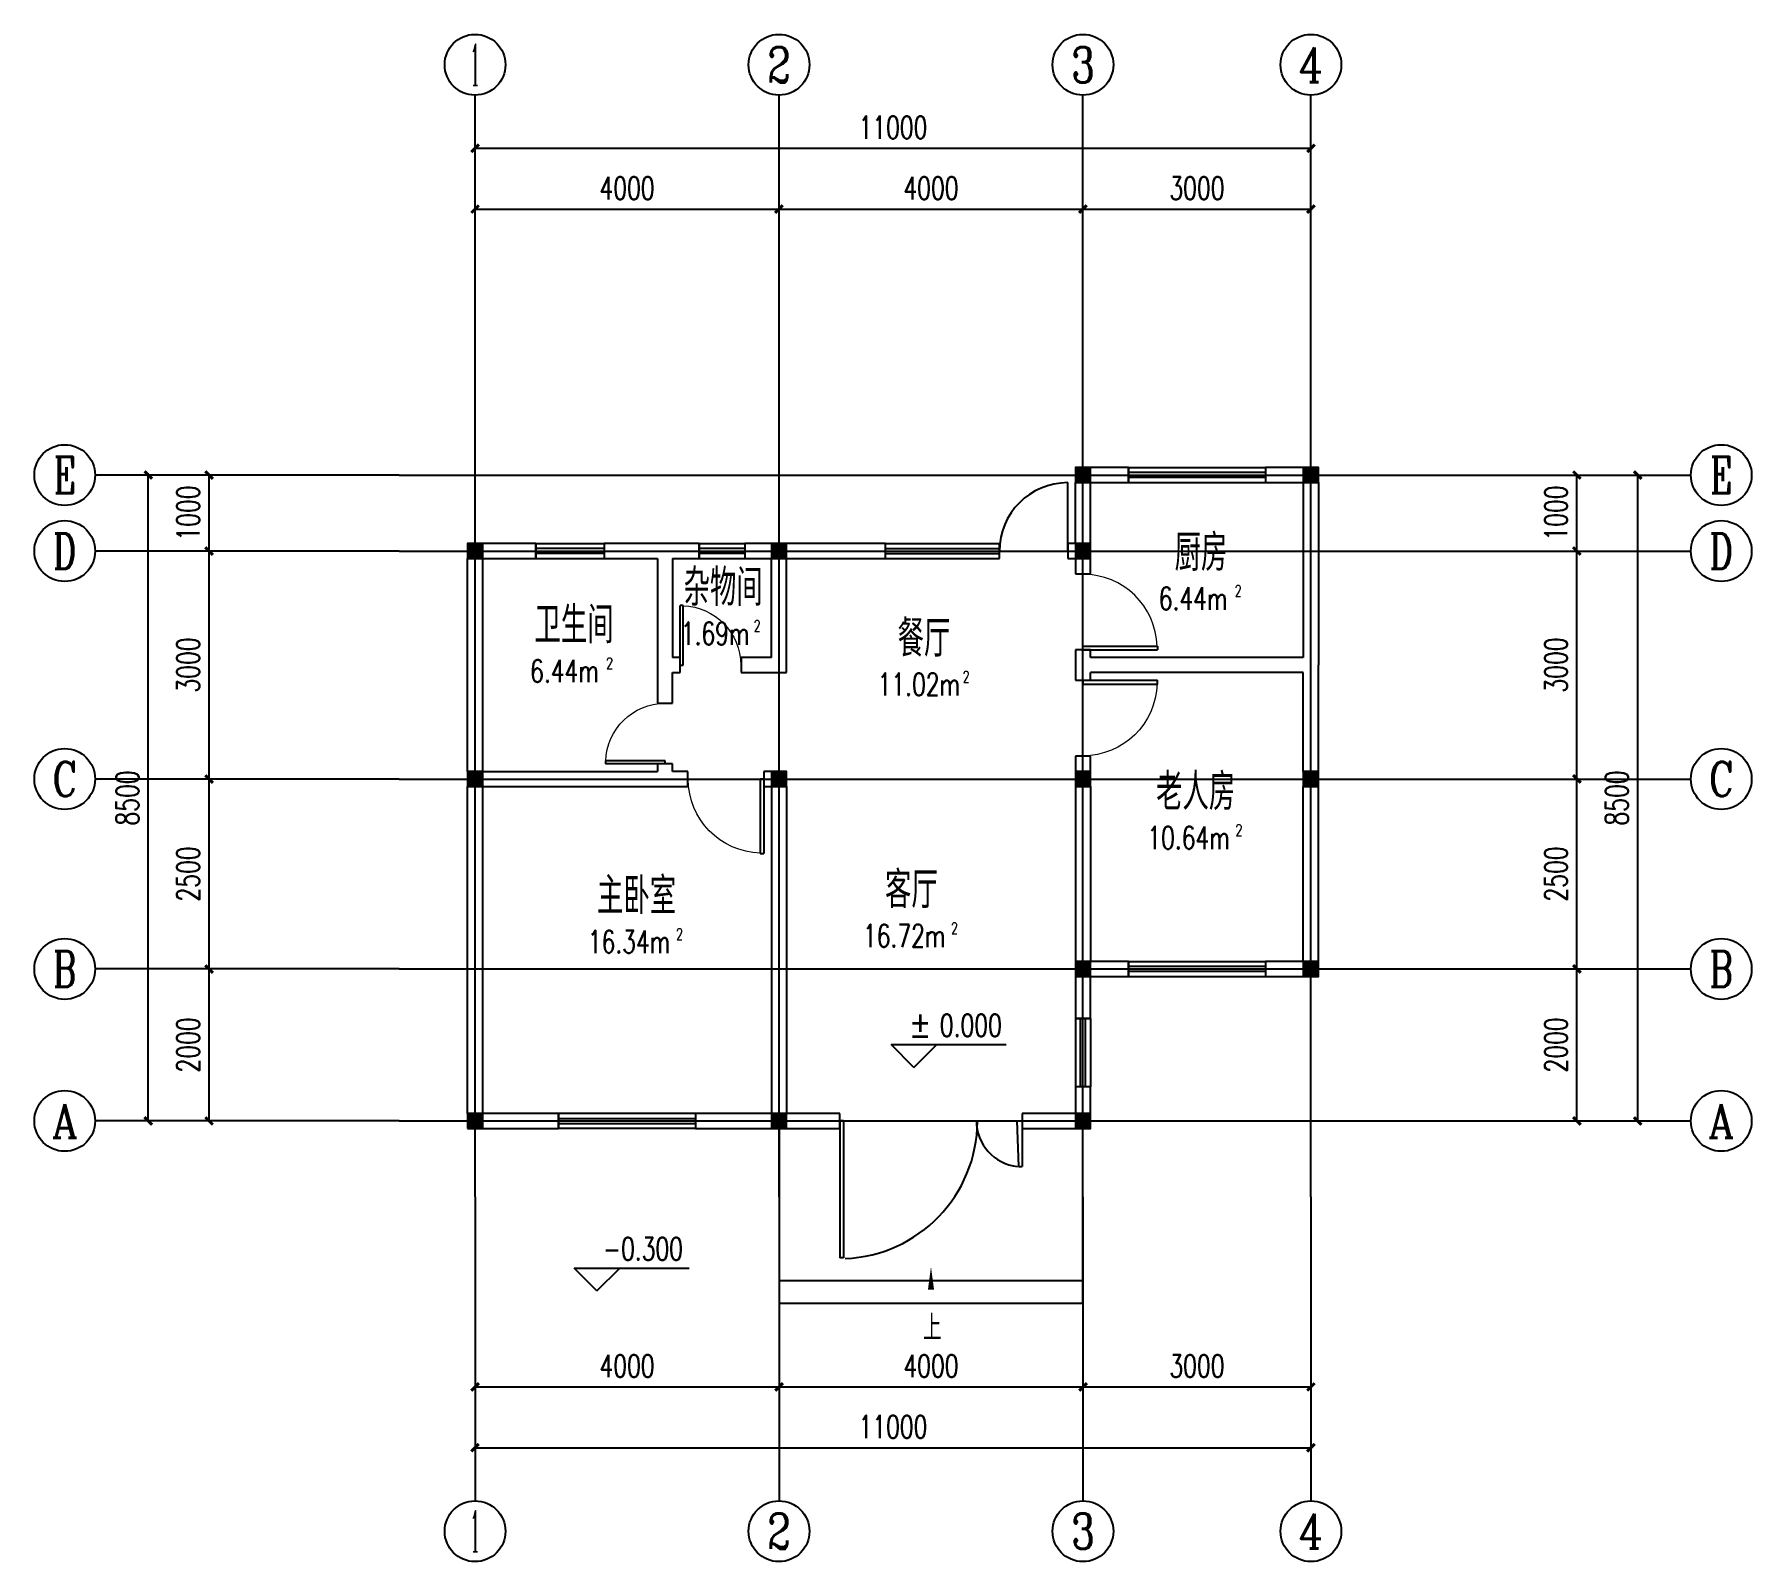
# Model space of a CAD drawing. Extents: x 63524 to 86124, y 16639 to 36739.
import ezdxf
from ezdxf.enums import TextEntityAlignment as Align

# ---------------------------------------------------------------- set-up
doc = ezdxf.new("R2010")
doc.units = 0
doc.header["$LTSCALE"] = 1000
doc.header["$MEASUREMENT"] = 0
for name, color, linetype in [('HT-A-AXIS-F01-NEW', 3, 'Continuous'), ('HT-A-AXIS-TEXT-F01-NEW', 7, 'Continuous'), ('HT-A-COLUMN-F01-NEW', 9, 'Continuous'), ('HT-A-DIMS-F01-NEW', 3, 'Continuous'), ('HT-A-DIMS-SYMB-F01-NEW', 3, 'Continuous'), ('HT-A-NOPLOT-F01-NEW', 1, 'Continuous'), ('HT-A-ROOM-F01-NEW', 7, 'Continuous'), ('HT-A-TEXT-F01-NEW', 7, 'Continuous'), ('HT-A-WALL-F01-NEW', 9, 'Continuous'), ('HT-A-WIND-F01-NEW', 4, 'Continuous'), ('PUB_HATCH', 8, 'Continuous')]:
    doc.layers.add(name, color=color, linetype=linetype)
doc.styles.add('_TCH_AXIS', font='COMPLEX', dxfattribs={"bigfont": 'GBCBIG'})
doc.styles.add('_TCH_DIM', font='SIMPLEX', dxfattribs={"bigfont": 'GBCBIG'})
doc.styles.add('_TCH_DIM_T3', font='SIMPLEX', dxfattribs={"width": 0.71, "bigfont": 'GBCBIG'})
doc.styles.add('_TCH_SPACE', font='SIMPLEX', dxfattribs={"bigfont": 'GBCBIG'})
doc.styles.add('COMPLEX', font='COMPLEX')
doc.dimstyles.new('_TCH_ARCH&&100', dxfattribs={"dimtxt": 297.5, "dimasz": 100, "dimexe": 250, "dimexo": 300, "dimgap": 126.25, "dimtad": 1, "dimdec": 0, "dimzin": 0, "dimdsep": 46, "dimtxsty": '_TCH_DIM_T3', "dimblk": 'ARCHTICK', "dimcen": 0.09, "dimclrt": 7, "dimazin": 2, "dimtfac": 1, "dimtdec": 0, "dimtix": 1, "dimtmove": 2, "dimatfit": 3, "dimfxl": 100, "dimtolj": 1, "dimtzin": 0, "dimarcsym": 0})

# ---------------------------------------------------------------- blocks, each defined once
blk = doc.blocks.new('_ArchTick')
at = {"color": 0, "linetype": 'ByBlock', "const_width": 0.4}
blk.add_lwpolyline([(-0.5, -0.5), (0.5, 0.5)], dxfattribs=at)
blk = doc.blocks.new('*D10')
at = {"layer": 'Defpoints', "color": 0, "transparency": 16777216}
for p in [(81324.38, 24439.01), (83824.38, 24439.01), (81324.38, 22439.01)]:
    blk.add_point(p, dxfattribs=at)
at = {"layer": 'HT-A-AXIS-F01-NEW', "color": 0, "lineweight": -2, "transparency": 16777216}
for p, q in [((81624.38, 24439.01), (84074.38, 24439.01)), ((83824.38, 22439.01), (83824.38, 24439.01)), ((81624.38, 22439.01), (84074.38, 22439.01))]:
    blk.add_line(p, q, dxfattribs=at)
at = {"layer": 'HT-A-AXIS-F01-NEW', "color": 0, "lineweight": -2, "transparency": 16777216, "xscale": 100, "yscale": 100, "zscale": 100}
for p, rotation in [((83824.38, 24439.01), 90), ((83824.38, 22439.01), 270)]:
    blk.add_blockref('_ArchTick', p, dxfattribs=dict(at, rotation=rotation))
at = {"layer": 'HT-A-AXIS-F01-NEW', "color": 7, "transparency": 16777216, "insert": (83549.38, 23439.01), "char_height": 297.5, "attachment_point": 5, "rotation": 90, "style": '_TCH_DIM_T3'}
blk.add_mtext('\\A1;2000', dxfattribs=at)
blk = doc.blocks.new('*D11')
at = {"layer": 'Defpoints', "color": 0, "transparency": 16777216}
for p in [(81324.38, 26939.01), (83824.38, 26939.01), (81324.38, 24439.01)]:
    blk.add_point(p, dxfattribs=at)
at = {"layer": 'HT-A-AXIS-F01-NEW', "color": 0, "lineweight": -2, "transparency": 16777216}
for p, q in [((81624.38, 26939.01), (84074.38, 26939.01)), ((83824.38, 24439.01), (83824.38, 26939.01)), ((81624.38, 24439.01), (84074.38, 24439.01))]:
    blk.add_line(p, q, dxfattribs=at)
at = {"layer": 'HT-A-AXIS-F01-NEW', "color": 0, "lineweight": -2, "transparency": 16777216, "xscale": 100, "yscale": 100, "zscale": 100}
for p, rotation in [((83824.38, 26939.01), 90), ((83824.38, 24439.01), 270)]:
    blk.add_blockref('_ArchTick', p, dxfattribs=dict(at, rotation=rotation))
at = {"layer": 'HT-A-AXIS-F01-NEW', "color": 7, "transparency": 16777216, "insert": (83549.38, 25689.01), "char_height": 297.5, "attachment_point": 5, "rotation": 90, "style": '_TCH_DIM_T3'}
blk.add_mtext('\\A1;2500', dxfattribs=at)
blk = doc.blocks.new('*D12')
at = {"layer": 'Defpoints', "color": 0, "transparency": 16777216}
for p in [(81324.38, 29939.01), (83824.38, 29939.01), (81324.38, 26939.01)]:
    blk.add_point(p, dxfattribs=at)
at = {"layer": 'HT-A-AXIS-F01-NEW', "color": 0, "lineweight": -2, "transparency": 16777216}
for p, q in [((81624.38, 29939.01), (84074.38, 29939.01)), ((83824.38, 26939.01), (83824.38, 29939.01)), ((81624.38, 26939.01), (84074.38, 26939.01))]:
    blk.add_line(p, q, dxfattribs=at)
at = {"layer": 'HT-A-AXIS-F01-NEW', "color": 0, "lineweight": -2, "transparency": 16777216, "xscale": 100, "yscale": 100, "zscale": 100}
for p, rotation in [((83824.38, 29939.01), 90), ((83824.38, 26939.01), 270)]:
    blk.add_blockref('_ArchTick', p, dxfattribs=dict(at, rotation=rotation))
at = {"layer": 'HT-A-AXIS-F01-NEW', "color": 7, "transparency": 16777216, "insert": (83549.38, 28439.01), "char_height": 297.5, "attachment_point": 5, "rotation": 90, "style": '_TCH_DIM_T3'}
blk.add_mtext('\\A1;3000', dxfattribs=at)
blk = doc.blocks.new('*D13')
at = {"layer": 'Defpoints', "color": 0, "transparency": 16777216}
for p in [(81324.38, 30939.01), (83824.38, 30939.01), (81324.38, 29939.01)]:
    blk.add_point(p, dxfattribs=at)
at = {"layer": 'HT-A-AXIS-F01-NEW', "color": 0, "lineweight": -2, "transparency": 16777216}
for p, q in [((81624.38, 30939.01), (84074.38, 30939.01)), ((83824.38, 29939.01), (83824.38, 30939.01)), ((81624.38, 29939.01), (84074.38, 29939.01))]:
    blk.add_line(p, q, dxfattribs=at)
at = {"layer": 'HT-A-AXIS-F01-NEW', "color": 0, "lineweight": -2, "transparency": 16777216, "xscale": 100, "yscale": 100, "zscale": 100}
for p, rotation in [((83824.38, 30939.01), 90), ((83824.38, 29939.01), 270)]:
    blk.add_blockref('_ArchTick', p, dxfattribs=dict(at, rotation=rotation))
at = {"layer": 'HT-A-AXIS-F01-NEW', "color": 7, "transparency": 16777216, "insert": (83549.38, 30439.01), "char_height": 297.5, "attachment_point": 5, "rotation": 90, "style": '_TCH_DIM_T3'}
blk.add_mtext('\\A1;1000', dxfattribs=at)
blk = doc.blocks.new('*D14')
at = {"layer": 'Defpoints', "color": 0, "transparency": 16777216}
for p in [(81324.38, 30939.01), (84624.38, 30939.01), (81324.38, 22439.01)]:
    blk.add_point(p, dxfattribs=at)
at = {"layer": 'HT-A-AXIS-F01-NEW', "color": 0, "lineweight": -2, "transparency": 16777216}
for p, q in [((81624.38, 30939.01), (84874.38, 30939.01)), ((84624.38, 22439.01), (84624.38, 30939.01)), ((81624.38, 22439.01), (84874.38, 22439.01))]:
    blk.add_line(p, q, dxfattribs=at)
at = {"layer": 'HT-A-AXIS-F01-NEW', "color": 0, "lineweight": -2, "transparency": 16777216, "xscale": 100, "yscale": 100, "zscale": 100}
for p, rotation in [((84624.38, 30939.01), 90), ((84624.38, 22439.01), 270)]:
    blk.add_blockref('_ArchTick', p, dxfattribs=dict(at, rotation=rotation))
at = {"layer": 'HT-A-AXIS-F01-NEW', "color": 7, "transparency": 16777216, "insert": (84349.38, 26689.01), "char_height": 297.5, "attachment_point": 5, "rotation": 90, "style": '_TCH_DIM_T3'}
blk.add_mtext('\\A1;8500', dxfattribs=at)
blk = doc.blocks.new('*D15')
at = {"layer": 'Defpoints', "color": 0, "transparency": 16777216}
for p in [(65824.38, 24439.01), (68324.38, 24439.01), (68324.38, 22439.01)]:
    blk.add_point(p, dxfattribs=at)
at = {"layer": 'HT-A-AXIS-F01-NEW', "color": 0, "lineweight": -2, "transparency": 16777216}
for p, q in [((68024.38, 24439.01), (65574.38, 24439.01)), ((65824.38, 22439.01), (65824.38, 24439.01)), ((68024.38, 22439.01), (65574.38, 22439.01))]:
    blk.add_line(p, q, dxfattribs=at)
at = {"layer": 'HT-A-AXIS-F01-NEW', "color": 0, "lineweight": -2, "transparency": 16777216, "xscale": 100, "yscale": 100, "zscale": 100}
for p, rotation in [((65824.38, 24439.01), 90), ((65824.38, 22439.01), 270)]:
    blk.add_blockref('_ArchTick', p, dxfattribs=dict(at, rotation=rotation))
at = {"layer": 'HT-A-AXIS-F01-NEW', "color": 7, "transparency": 16777216, "insert": (65549.38, 23439.01), "char_height": 297.5, "attachment_point": 5, "rotation": 90, "style": '_TCH_DIM_T3'}
blk.add_mtext('\\A1;2000', dxfattribs=at)
blk = doc.blocks.new('*D16')
at = {"layer": 'Defpoints', "color": 0, "transparency": 16777216}
for p in [(65824.38, 26939.01), (68324.38, 26939.01), (68324.38, 24439.01)]:
    blk.add_point(p, dxfattribs=at)
at = {"layer": 'HT-A-AXIS-F01-NEW', "color": 0, "lineweight": -2, "transparency": 16777216}
for p, q in [((68024.38, 26939.01), (65574.38, 26939.01)), ((65824.38, 24439.01), (65824.38, 26939.01)), ((68024.38, 24439.01), (65574.38, 24439.01))]:
    blk.add_line(p, q, dxfattribs=at)
at = {"layer": 'HT-A-AXIS-F01-NEW', "color": 0, "lineweight": -2, "transparency": 16777216, "xscale": 100, "yscale": 100, "zscale": 100}
for p, rotation in [((65824.38, 26939.01), 90), ((65824.38, 24439.01), 270)]:
    blk.add_blockref('_ArchTick', p, dxfattribs=dict(at, rotation=rotation))
at = {"layer": 'HT-A-AXIS-F01-NEW', "color": 7, "transparency": 16777216, "insert": (65549.38, 25689.01), "char_height": 297.5, "attachment_point": 5, "rotation": 90, "style": '_TCH_DIM_T3'}
blk.add_mtext('\\A1;2500', dxfattribs=at)
blk = doc.blocks.new('*D17')
at = {"layer": 'Defpoints', "color": 0, "transparency": 16777216}
for p in [(65824.38, 29939.01), (68324.38, 29939.01), (68324.38, 26939.01)]:
    blk.add_point(p, dxfattribs=at)
at = {"layer": 'HT-A-AXIS-F01-NEW', "color": 0, "lineweight": -2, "transparency": 16777216}
for p, q in [((68024.38, 29939.01), (65574.38, 29939.01)), ((65824.38, 26939.01), (65824.38, 29939.01)), ((68024.38, 26939.01), (65574.38, 26939.01))]:
    blk.add_line(p, q, dxfattribs=at)
at = {"layer": 'HT-A-AXIS-F01-NEW', "color": 0, "lineweight": -2, "transparency": 16777216, "xscale": 100, "yscale": 100, "zscale": 100}
for p, rotation in [((65824.38, 29939.01), 90), ((65824.38, 26939.01), 270)]:
    blk.add_blockref('_ArchTick', p, dxfattribs=dict(at, rotation=rotation))
at = {"layer": 'HT-A-AXIS-F01-NEW', "color": 7, "transparency": 16777216, "insert": (65549.38, 28439.01), "char_height": 297.5, "attachment_point": 5, "rotation": 90, "style": '_TCH_DIM_T3'}
blk.add_mtext('\\A1;3000', dxfattribs=at)
blk = doc.blocks.new('*D18')
at = {"layer": 'Defpoints', "color": 0, "transparency": 16777216}
for p in [(65824.38, 30939.01), (68324.38, 30939.01), (68324.38, 29939.01)]:
    blk.add_point(p, dxfattribs=at)
at = {"layer": 'HT-A-AXIS-F01-NEW', "color": 0, "lineweight": -2, "transparency": 16777216}
for p, q in [((68024.38, 30939.01), (65574.38, 30939.01)), ((65824.38, 29939.01), (65824.38, 30939.01)), ((68024.38, 29939.01), (65574.38, 29939.01))]:
    blk.add_line(p, q, dxfattribs=at)
at = {"layer": 'HT-A-AXIS-F01-NEW', "color": 0, "lineweight": -2, "transparency": 16777216, "xscale": 100, "yscale": 100, "zscale": 100}
for p, rotation in [((65824.38, 30939.01), 90), ((65824.38, 29939.01), 270)]:
    blk.add_blockref('_ArchTick', p, dxfattribs=dict(at, rotation=rotation))
at = {"layer": 'HT-A-AXIS-F01-NEW', "color": 7, "transparency": 16777216, "insert": (65549.38, 30439.01), "char_height": 297.5, "attachment_point": 5, "rotation": 90, "style": '_TCH_DIM_T3'}
blk.add_mtext('\\A1;1000', dxfattribs=at)
blk = doc.blocks.new('*D19')
at = {"layer": 'Defpoints', "color": 0, "transparency": 16777216}
for p in [(65024.38, 30939.01), (68324.38, 30939.01), (68324.38, 22439.01)]:
    blk.add_point(p, dxfattribs=at)
at = {"layer": 'HT-A-AXIS-F01-NEW', "color": 0, "lineweight": -2, "transparency": 16777216}
for p, q in [((68024.38, 30939.01), (64774.38, 30939.01)), ((65024.38, 22439.01), (65024.38, 30939.01)), ((68024.38, 22439.01), (64774.38, 22439.01))]:
    blk.add_line(p, q, dxfattribs=at)
at = {"layer": 'HT-A-AXIS-F01-NEW', "color": 0, "lineweight": -2, "transparency": 16777216, "xscale": 100, "yscale": 100, "zscale": 100}
for p, rotation in [((65024.38, 30939.01), 90), ((65024.38, 22439.01), 270)]:
    blk.add_blockref('_ArchTick', p, dxfattribs=dict(at, rotation=rotation))
at = {"layer": 'HT-A-AXIS-F01-NEW', "color": 7, "transparency": 16777216, "insert": (64749.38, 26689.01), "char_height": 297.5, "attachment_point": 5, "rotation": 90, "style": '_TCH_DIM_T3'}
blk.add_mtext('\\A1;8500', dxfattribs=at)
blk = doc.blocks.new('*D20')
at = {"layer": 'Defpoints', "color": 0, "transparency": 16777216}
for p in [(73324.38, 34439.01), (69324.38, 31939.01), (73324.38, 31939.01)]:
    blk.add_point(p, dxfattribs=at)
at = {"layer": 'HT-A-AXIS-F01-NEW', "color": 0, "lineweight": -2, "transparency": 16777216}
for p, q in [((69324.38, 32239.01), (69324.38, 34689.01)), ((73324.38, 32239.01), (73324.38, 34689.01)), ((69324.38, 34439.01), (73324.38, 34439.01))]:
    blk.add_line(p, q, dxfattribs=at)
at = {"layer": 'HT-A-AXIS-F01-NEW', "color": 0, "lineweight": -2, "transparency": 16777216, "xscale": 100, "yscale": 100, "zscale": 100, "rotation": 180}
blk.add_blockref('_ArchTick', (69324.38, 34439.01), dxfattribs=at)
at = {"layer": 'HT-A-AXIS-F01-NEW', "color": 0, "lineweight": -2, "transparency": 16777216, "xscale": 100, "yscale": 100, "zscale": 100}
blk.add_blockref('_ArchTick', (73324.38, 34439.01), dxfattribs=at)
at = {"layer": 'HT-A-AXIS-F01-NEW', "color": 7, "transparency": 16777216, "insert": (71324.38, 34714.01), "char_height": 297.5, "attachment_point": 5, "style": '_TCH_DIM_T3'}
blk.add_mtext('\\A1;4000', dxfattribs=at)
blk = doc.blocks.new('*D21')
at = {"layer": 'Defpoints', "color": 0, "transparency": 16777216}
for p in [(77324.38, 34439.01), (73324.38, 31939.01), (77324.38, 31939.01)]:
    blk.add_point(p, dxfattribs=at)
at = {"layer": 'HT-A-AXIS-F01-NEW', "color": 0, "lineweight": -2, "transparency": 16777216}
for p, q in [((73324.38, 32239.01), (73324.38, 34689.01)), ((77324.38, 32239.01), (77324.38, 34689.01)), ((73324.38, 34439.01), (77324.38, 34439.01))]:
    blk.add_line(p, q, dxfattribs=at)
at = {"layer": 'HT-A-AXIS-F01-NEW', "color": 0, "lineweight": -2, "transparency": 16777216, "xscale": 100, "yscale": 100, "zscale": 100, "rotation": 180}
blk.add_blockref('_ArchTick', (73324.38, 34439.01), dxfattribs=at)
at = {"layer": 'HT-A-AXIS-F01-NEW', "color": 0, "lineweight": -2, "transparency": 16777216, "xscale": 100, "yscale": 100, "zscale": 100}
blk.add_blockref('_ArchTick', (77324.38, 34439.01), dxfattribs=at)
at = {"layer": 'HT-A-AXIS-F01-NEW', "color": 7, "transparency": 16777216, "insert": (75324.38, 34714.01), "char_height": 297.5, "attachment_point": 5, "style": '_TCH_DIM_T3'}
blk.add_mtext('\\A1;4000', dxfattribs=at)
blk = doc.blocks.new('*D22')
at = {"layer": 'Defpoints', "color": 0, "transparency": 16777216}
for p in [(80324.38, 34439.01), (77324.38, 31939.01), (80324.38, 31939.01)]:
    blk.add_point(p, dxfattribs=at)
at = {"layer": 'HT-A-AXIS-F01-NEW', "color": 0, "lineweight": -2, "transparency": 16777216}
for p, q in [((77324.38, 32239.01), (77324.38, 34689.01)), ((80324.38, 32239.01), (80324.38, 34689.01)), ((77324.38, 34439.01), (80324.38, 34439.01))]:
    blk.add_line(p, q, dxfattribs=at)
at = {"layer": 'HT-A-AXIS-F01-NEW', "color": 0, "lineweight": -2, "transparency": 16777216, "xscale": 100, "yscale": 100, "zscale": 100, "rotation": 180}
blk.add_blockref('_ArchTick', (77324.38, 34439.01), dxfattribs=at)
at = {"layer": 'HT-A-AXIS-F01-NEW', "color": 0, "lineweight": -2, "transparency": 16777216, "xscale": 100, "yscale": 100, "zscale": 100}
blk.add_blockref('_ArchTick', (80324.38, 34439.01), dxfattribs=at)
at = {"layer": 'HT-A-AXIS-F01-NEW', "color": 7, "transparency": 16777216, "insert": (78824.38, 34714.01), "char_height": 297.5, "attachment_point": 5, "style": '_TCH_DIM_T3'}
blk.add_mtext('\\A1;3000', dxfattribs=at)
blk = doc.blocks.new('*D23')
at = {"layer": 'Defpoints', "color": 0, "transparency": 16777216}
for p in [(80324.38, 35239.01), (69324.38, 31939.01), (80324.38, 31939.01)]:
    blk.add_point(p, dxfattribs=at)
at = {"layer": 'HT-A-AXIS-F01-NEW', "color": 0, "lineweight": -2, "transparency": 16777216}
for p, q in [((69324.38, 32239.01), (69324.38, 35489.01)), ((80324.38, 32239.01), (80324.38, 35489.01)), ((69324.38, 35239.01), (80324.38, 35239.01))]:
    blk.add_line(p, q, dxfattribs=at)
at = {"layer": 'HT-A-AXIS-F01-NEW', "color": 0, "lineweight": -2, "transparency": 16777216, "xscale": 100, "yscale": 100, "zscale": 100, "rotation": 180}
blk.add_blockref('_ArchTick', (69324.38, 35239.01), dxfattribs=at)
at = {"layer": 'HT-A-AXIS-F01-NEW', "color": 0, "lineweight": -2, "transparency": 16777216, "xscale": 100, "yscale": 100, "zscale": 100}
blk.add_blockref('_ArchTick', (80324.38, 35239.01), dxfattribs=at)
at = {"layer": 'HT-A-AXIS-F01-NEW', "color": 7, "transparency": 16777216, "insert": (74824.38, 35514.01), "char_height": 297.5, "attachment_point": 5, "style": '_TCH_DIM_T3'}
blk.add_mtext('\\A1;11000', dxfattribs=at)
blk = doc.blocks.new('*D24')
at = {"layer": 'Defpoints', "color": 0, "transparency": 16777216}
for p in [(69324.38, 21439.01), (73324.38, 21439.01), (73324.38, 18939.01)]:
    blk.add_point(p, dxfattribs=at)
at = {"layer": 'HT-A-AXIS-F01-NEW', "color": 0, "lineweight": -2, "transparency": 16777216}
for p, q in [((69324.38, 21139.01), (69324.38, 18689.01)), ((73324.38, 21139.01), (73324.38, 18689.01)), ((69324.38, 18939.01), (73324.38, 18939.01))]:
    blk.add_line(p, q, dxfattribs=at)
at = {"layer": 'HT-A-AXIS-F01-NEW', "color": 0, "lineweight": -2, "transparency": 16777216, "xscale": 100, "yscale": 100, "zscale": 100, "rotation": 180}
blk.add_blockref('_ArchTick', (69324.38, 18939.01), dxfattribs=at)
at = {"layer": 'HT-A-AXIS-F01-NEW', "color": 0, "lineweight": -2, "transparency": 16777216, "xscale": 100, "yscale": 100, "zscale": 100}
blk.add_blockref('_ArchTick', (73324.38, 18939.01), dxfattribs=at)
at = {"layer": 'HT-A-AXIS-F01-NEW', "color": 7, "transparency": 16777216, "insert": (71324.38, 19214.01), "char_height": 297.5, "attachment_point": 5, "style": '_TCH_DIM_T3'}
blk.add_mtext('\\A1;4000', dxfattribs=at)
blk = doc.blocks.new('*D25')
at = {"layer": 'Defpoints', "color": 0, "transparency": 16777216}
for p in [(73324.38, 21439.01), (77324.38, 21439.01), (77324.38, 18939.01)]:
    blk.add_point(p, dxfattribs=at)
at = {"layer": 'HT-A-AXIS-F01-NEW', "color": 0, "lineweight": -2, "transparency": 16777216}
for p, q in [((73324.38, 21139.01), (73324.38, 18689.01)), ((77324.38, 21139.01), (77324.38, 18689.01)), ((73324.38, 18939.01), (77324.38, 18939.01))]:
    blk.add_line(p, q, dxfattribs=at)
at = {"layer": 'HT-A-AXIS-F01-NEW', "color": 0, "lineweight": -2, "transparency": 16777216, "xscale": 100, "yscale": 100, "zscale": 100, "rotation": 180}
blk.add_blockref('_ArchTick', (73324.38, 18939.01), dxfattribs=at)
at = {"layer": 'HT-A-AXIS-F01-NEW', "color": 0, "lineweight": -2, "transparency": 16777216, "xscale": 100, "yscale": 100, "zscale": 100}
blk.add_blockref('_ArchTick', (77324.38, 18939.01), dxfattribs=at)
at = {"layer": 'HT-A-AXIS-F01-NEW', "color": 7, "transparency": 16777216, "insert": (75324.38, 19214.01), "char_height": 297.5, "attachment_point": 5, "style": '_TCH_DIM_T3'}
blk.add_mtext('\\A1;4000', dxfattribs=at)
blk = doc.blocks.new('*D26')
at = {"layer": 'Defpoints', "color": 0, "transparency": 16777216}
for p in [(77324.38, 21439.01), (80324.38, 21439.01), (80324.38, 18939.01)]:
    blk.add_point(p, dxfattribs=at)
at = {"layer": 'HT-A-AXIS-F01-NEW', "color": 0, "lineweight": -2, "transparency": 16777216}
for p, q in [((77324.38, 21139.01), (77324.38, 18689.01)), ((80324.38, 21139.01), (80324.38, 18689.01)), ((77324.38, 18939.01), (80324.38, 18939.01))]:
    blk.add_line(p, q, dxfattribs=at)
at = {"layer": 'HT-A-AXIS-F01-NEW', "color": 0, "lineweight": -2, "transparency": 16777216, "xscale": 100, "yscale": 100, "zscale": 100, "rotation": 180}
blk.add_blockref('_ArchTick', (77324.38, 18939.01), dxfattribs=at)
at = {"layer": 'HT-A-AXIS-F01-NEW', "color": 0, "lineweight": -2, "transparency": 16777216, "xscale": 100, "yscale": 100, "zscale": 100}
blk.add_blockref('_ArchTick', (80324.38, 18939.01), dxfattribs=at)
at = {"layer": 'HT-A-AXIS-F01-NEW', "color": 7, "transparency": 16777216, "insert": (78824.38, 19214.01), "char_height": 297.5, "attachment_point": 5, "style": '_TCH_DIM_T3'}
blk.add_mtext('\\A1;3000', dxfattribs=at)
blk = doc.blocks.new('*D27')
at = {"layer": 'Defpoints', "color": 0, "transparency": 16777216}
for p in [(69324.38, 21439.01), (80324.38, 21439.01), (80324.38, 18139.01)]:
    blk.add_point(p, dxfattribs=at)
at = {"layer": 'HT-A-AXIS-F01-NEW', "color": 0, "lineweight": -2, "transparency": 16777216}
for p, q in [((69324.38, 21139.01), (69324.38, 17889.01)), ((80324.38, 21139.01), (80324.38, 17889.01)), ((69324.38, 18139.01), (80324.38, 18139.01))]:
    blk.add_line(p, q, dxfattribs=at)
at = {"layer": 'HT-A-AXIS-F01-NEW', "color": 0, "lineweight": -2, "transparency": 16777216, "xscale": 100, "yscale": 100, "zscale": 100, "rotation": 180}
blk.add_blockref('_ArchTick', (69324.38, 18139.01), dxfattribs=at)
at = {"layer": 'HT-A-AXIS-F01-NEW', "color": 0, "lineweight": -2, "transparency": 16777216, "xscale": 100, "yscale": 100, "zscale": 100}
blk.add_blockref('_ArchTick', (80324.38, 18139.01), dxfattribs=at)
at = {"layer": 'HT-A-AXIS-F01-NEW', "color": 7, "transparency": 16777216, "insert": (74824.38, 18414.01), "char_height": 297.5, "attachment_point": 5, "style": '_TCH_DIM_T3'}
blk.add_mtext('\\A1;11000', dxfattribs=at)
blk = doc.blocks.new('_FZH')
blk.add_lwpolyline([(-0.5, -0.5), (0.5, -0.5), (0.5, 0.5), (-0.5, 0.5)], close=True)
at = {"layer": 'PUB_HATCH'}
blk.add_solid([(-0.5, -0.5), (0.5, -0.5), (-0.5, 0.5), (0.5, 0.5)], dxfattribs=at)
blk = doc.blocks.new('$DorLib2D$00000225')
at = {"color": 0}
for p, q in [((0.48, 0), (0.48, 0.75)), ((0.48, 0.75), (0.5, 0.75)), ((0.5, 0), (0.5, 0.75)), ((-0.5, 0), (-0.5, 0.25)), ((-0.48, 0.25), (-0.5, 0.25)), ((-0.47, 0), (-0.48, 0.25)), ((-0.47, 0), (-0.5, 0)), ((0.48, 0), (0.5, 0))]:
    blk.add_line(p, q, dxfattribs=at)
for centre, radius, start, end in [((0.5, 0), 0.7546, 92.25, 179.72), ((-0.5, 0), 0.2508, 359.79, 84.1)]:
    blk.add_arc(centre, radius, start, end, dxfattribs=at)
blk = doc.blocks.new('$DorLib2D$00000001')
for p, q in [((0.45, 0.98), (0.5, 0.98)), ((0.45, 0), (0.45, 0.98)), ((0.5, 0), (0.5, 0.98)), ((0.5, 0), (0.45, 0))]:
    blk.add_line(p, q)
at = {"lineweight": 13}
blk.add_arc((0.48, 0), 0.975, 91.47, 180, dxfattribs=at)
blk = doc.blocks.new('$TCHSYS$WIN2D')
for p, q in [((-0.5, 0.5), (0.5, 0.5)), ((-0.5, 0.5), (-0.5, -0.5)), ((0.5, 0.5), (0.5, -0.5)), ((0.5, 0.17), (-0.5, 0.17)), ((0.5, -0.17), (-0.5, -0.17)), ((-0.5, -0.5), (0.5, -0.5))]:
    blk.add_line(p, q)
blk = doc.blocks.new('_AXISO')
blk.add_circle((0, 0), 0.5)
at = {"layer": 'HT-A-AXIS-TEXT-F01-NEW', "style": 'COMPLEX', "width": 1.04}
blk.add_attdef('A', text='', height=0.56, dxfattribs=at).set_placement((-0.25, -0.28), (0.25, -0.28), align=Align.FIT)

msp = doc.modelspace()

# ---------------------------------------------------------------- linework, layer by layer
for points in [[(73324.38, 22339.01), (73324.38, 20339.01), (77324.38, 20339.01), (77324.38, 22339.01)], [(73324.38, 22339.01), (73324.38, 20039.01), (77324.38, 20039.01), (77324.38, 22339.01)]]:
    msp.add_lwpolyline(points)
at = {"layer": 'HT-A-AXIS-F01-NEW'}
for p, q in [((69324.38, 31939.01), (69324.38, 35939.01)), ((73324.38, 31939.01), (73324.38, 35939.01)), ((77324.38, 31939.01), (77324.38, 35939.01)), ((80324.38, 31939.01), (80324.38, 35939.01)), ((68324.38, 30939.01), (64324.38, 30939.01)), ((81324.38, 30939.01), (85324.38, 30939.01)), ((68324.38, 29939.01), (64324.38, 29939.01)), ((81324.38, 29939.01), (85324.38, 29939.01)), ((68324.38, 26939.01), (64324.38, 26939.01)), ((81324.38, 26939.01), (85324.38, 26939.01)), ((68324.38, 24439.01), (64324.38, 24439.01)), ((81324.38, 24439.01), (85324.38, 24439.01)), ((68324.38, 22439.01), (64324.38, 22439.01)), ((81324.38, 22439.01), (85324.38, 22439.01)), ((69324.38, 21439.01), (69324.38, 17439.01)), ((73324.38, 21439.01), (73324.38, 17439.01)), ((77324.38, 21439.01), (77324.38, 17439.01)), ((80324.38, 21439.01), (80324.38, 17439.01))]:
    msp.add_line(p, q, dxfattribs=at)
at = {"layer": 'HT-A-DIMS-F01-NEW'}
for p, q in [((75099.69, 23143.78), (74799.69, 23443.78)), ((74799.69, 23443.78), (76311.69, 23443.78)), ((75099.69, 23143.78), (75399.69, 23443.78)), ((70928.35, 20201.76), (70628.35, 20501.76)), ((70628.35, 20501.76), (72140.35, 20501.76)), ((70928.35, 20201.76), (71228.35, 20501.76))]:
    msp.add_line(p, q, dxfattribs=at)
at = {"layer": 'HT-A-DIMS-SYMB-F01-NEW'}
msp.add_lwpolyline([(75324.38, 20005.94, 0, 0, 0), (75324.38, 20520.55, 0, 80, 0), (75324.38, 20220.55, 0, 0, 0)], format="xyseb", dxfattribs=at)
at = {"layer": 'HT-A-NOPLOT-F01-NEW'}
for p, q in [((69324.38, 21439.01), (69324.38, 31939.01)), ((73324.38, 21439.01), (73324.38, 31939.01)), ((77324.38, 21439.01), (77324.38, 31939.01)), ((80324.38, 21439.01), (80324.38, 31939.01)), ((68324.38, 30939.01), (81324.38, 30939.01)), ((68324.38, 29939.01), (81324.38, 29939.01)), ((68324.38, 26939.01), (81324.38, 26939.01)), ((68324.38, 24439.01), (81324.38, 24439.01)), ((68324.38, 22439.01), (81324.38, 22439.01))]:
    msp.add_line(p, q, dxfattribs=at)
at = {"layer": 'HT-A-WALL-F01-NEW'}
for p, q in [((77924.38, 31039.01), (77424.38, 31039.01)), ((77924.38, 30839.01), (77924.38, 31039.01)), ((80224.38, 31039.01), (79724.38, 31039.01)), ((79724.38, 31039.01), (79724.38, 30839.01)), ((77224.38, 30039.01), (77224.38, 30839.01)), ((77424.38, 30839.01), (77924.38, 30839.01)), ((77424.38, 30039.01), (77424.38, 30839.01)), ((79724.38, 30839.01), (80224.38, 30839.01)), ((80224.38, 30839.01), (80224.38, 28539.01)), ((80424.38, 30839.01), (80424.38, 28439.01)), ((69224.38, 27039.01), (69224.38, 29839.01)), ((70124.38, 30039.01), (69424.38, 30039.01)), ((69424.38, 27039.01), (69424.38, 29839.01)), ((69424.38, 29839.01), (70124.38, 29839.01)), ((70124.38, 29839.01), (70124.38, 30039.01)), ((71824.38, 30039.01), (71024.38, 30039.01)), ((71024.38, 30039.01), (71024.38, 29839.01)), ((71024.38, 29839.01), (71724.38, 29839.01)), ((71724.38, 29839.01), (71724.38, 28439.01)), ((72274.38, 30039.01), (71824.38, 30039.01)), ((71924.38, 29839.01), (71924.38, 28539.01)), ((71924.38, 29839.01), (72274.38, 29839.01)), ((72274.38, 29839.01), (72274.38, 30039.01)), ((73224.38, 30039.01), (72874.38, 30039.01)), ((72874.38, 30039.01), (72874.38, 29839.01)), ((72874.38, 29839.01), (73224.38, 29839.01)), ((73224.38, 28539.01), (73224.38, 29839.01)), ((74724.38, 30039.01), (73424.38, 30039.01)), ((73424.38, 29839.01), (74724.38, 29839.01)), ((73424.38, 28339.01), (73424.38, 29839.01)), ((74724.38, 29839.01), (74724.38, 30039.01)), ((77224.38, 30039.01), (77124.38, 30039.01)), ((77124.38, 30039.01), (77124.38, 29839.01)), ((77124.38, 29839.01), (77224.38, 29839.01)), ((77224.38, 29839.01), (77224.38, 29639.01)), ((77424.38, 29639.01), (77424.38, 29839.01)), ((77224.38, 29639.01), (77424.38, 29639.01)), ((72024.38, 28539.01), (71924.38, 28539.01)), ((72024.38, 28339.01), (72024.38, 28539.01)), ((73224.38, 28539.01), (72824.38, 28539.01)), ((72824.38, 28539.01), (72824.38, 28339.01)), ((77424.38, 28639.01), (77224.38, 28639.01)), ((77224.38, 28639.01), (77224.38, 28439.01)), ((77424.38, 28539.01), (77424.38, 28639.01)), ((80224.38, 28539.01), (77424.38, 28539.01)), ((71724.38, 28439.01), (71724.38, 27939.01)), ((71924.38, 27939.01), (71924.38, 28339.01)), ((71924.38, 28339.01), (72024.38, 28339.01)), ((72824.38, 28339.01), (73424.38, 28339.01)), ((77224.38, 28439.01), (77224.38, 28239.01)), ((80224.38, 28339.01), (77424.38, 28339.01)), ((77424.38, 28239.01), (77424.38, 28339.01)), ((80224.38, 27039.01), (80224.38, 28339.01)), ((80424.38, 27039.01), (80424.38, 28439.01)), ((77224.38, 28239.01), (77424.38, 28239.01)), ((71724.38, 27939.01), (71924.38, 27939.01)), ((71924.38, 27139.01), (71724.38, 27139.01)), ((71724.38, 27139.01), (71724.38, 27039.01)), ((71924.38, 27039.01), (71924.38, 27139.01)), ((77424.38, 27239.01), (77224.38, 27239.01)), ((77224.38, 27239.01), (77224.38, 27039.01)), ((77424.38, 27039.01), (77424.38, 27239.01)), ((69424.38, 27039.01), (71724.38, 27039.01)), ((72124.38, 27039.01), (71924.38, 27039.01)), ((72124.38, 26839.01), (72124.38, 27039.01)), ((73224.38, 27039.01), (73124.38, 27039.01)), ((73124.38, 27039.01), (73124.38, 26839.01)), ((69224.38, 22539.01), (69224.38, 26839.01)), ((69424.38, 22539.01), (69424.38, 26839.01)), ((69424.38, 26839.01), (71824.38, 26839.01)), ((71824.38, 26839.01), (72124.38, 26839.01)), ((73124.38, 26839.01), (73224.38, 26839.01)), ((73224.38, 26839.01), (73224.38, 22539.01)), ((73424.38, 26839.01), (73424.38, 22539.01)), ((77224.38, 26839.01), (77224.38, 24539.01)), ((77424.38, 26839.01), (77424.38, 24539.01)), ((80224.38, 24539.01), (80224.38, 26839.01)), ((80424.38, 24539.01), (80424.38, 26839.01)), ((77924.38, 24539.01), (77424.38, 24539.01)), ((77924.38, 24339.01), (77924.38, 24539.01)), ((80224.38, 24539.01), (79724.38, 24539.01)), ((79724.38, 24539.01), (79724.38, 24339.01)), ((77224.38, 24339.01), (77224.38, 23789.01)), ((77424.38, 24339.01), (77924.38, 24339.01)), ((77424.38, 23789.01), (77424.38, 24339.01)), ((79724.38, 24339.01), (80224.38, 24339.01)), ((77224.38, 23789.01), (77424.38, 23789.01)), ((77424.38, 22889.01), (77224.38, 22889.01)), ((77224.38, 22889.01), (77224.38, 22539.01)), ((77424.38, 22539.01), (77424.38, 22889.01)), ((70424.38, 22539.01), (69424.38, 22539.01)), ((70424.38, 22339.01), (70424.38, 22539.01)), ((73224.38, 22539.01), (72224.38, 22539.01)), ((72224.38, 22539.01), (72224.38, 22339.01)), ((74124.38, 22539.01), (73424.38, 22539.01)), ((74124.38, 22339.01), (74124.38, 22539.01)), ((77224.38, 22539.01), (76524.38, 22539.01)), ((76524.38, 22539.01), (76524.38, 22339.01)), ((69424.38, 22339.01), (70424.38, 22339.01)), ((72224.38, 22339.01), (73224.38, 22339.01)), ((73424.38, 22339.01), (74124.38, 22339.01)), ((76524.38, 22339.01), (77224.38, 22339.01))]:
    msp.add_line(p, q, dxfattribs=at)
at = {"layer": 'HT-A-WIND-F01-NEW'}
for p, q in [((77124.38, 29939.01), (77124.38, 30839.01)), ((74724.38, 30039.01), (76224.38, 30039.01)), ((74724.38, 29972.34), (76224.38, 29972.34)), ((74724.38, 29905.68), (76224.38, 29905.68)), ((74724.38, 29839.01), (76224.38, 29839.01)), ((76224.38, 29839.01), (76224.38, 30039.01))]:
    msp.add_line(p, q, dxfattribs=at)
msp.add_arc((77124.38, 29939.01), 900, 90, 180, dxfattribs=at)

# ---------------------------------------------------------------- block references
at = {"layer": 'HT-A-AXIS-F01-NEW'}
ref = msp.add_blockref('_AXISO', (69324.38, 36339.01), dxfattribs=dict(at, xscale=800, yscale=800, zscale=800))
ref.add_attrib('A', '1', dxfattribs={"layer": 'HT-A-AXIS-TEXT-F01-NEW', "height": 544.77, "style": '_TCH_AXIS', "width": 0.56}).set_placement((69259.52, 36066.62), (69389.23, 36066.62), align=Align.FIT)
ref = msp.add_blockref('_AXISO', (73324.38, 36339.01), dxfattribs=dict(at, xscale=800, yscale=800, zscale=800))
ref.add_attrib('A', '2', dxfattribs={"layer": 'HT-A-AXIS-TEXT-F01-NEW', "height": 465.95, "style": '_TCH_AXIS'}).set_placement((73169.06, 36106.04), (73479.69, 36106.04), align=Align.FIT)
ref = msp.add_blockref('_AXISO', (77324.38, 36339.01), dxfattribs=dict(at, xscale=800, yscale=800, zscale=800))
ref.add_attrib('A', '3', dxfattribs={"layer": 'HT-A-AXIS-TEXT-F01-NEW', "height": 465.95, "style": '_TCH_AXIS'}).set_placement((77169.06, 36106.04), (77479.69, 36106.04), align=Align.FIT)
ref = msp.add_blockref('_AXISO', (80324.38, 36339.01), dxfattribs=dict(at, xscale=800, yscale=800, zscale=800))
ref.add_attrib('A', '4', dxfattribs={"layer": 'HT-A-AXIS-TEXT-F01-NEW', "height": 455.69, "style": '_TCH_AXIS', "width": 0.94}).set_placement((80161.63, 36111.17), (80487.12, 36111.17), align=Align.FIT)
ref = msp.add_blockref('_AXISO', (63924.38, 30939.01), dxfattribs=dict(at, xscale=800, yscale=800, zscale=800))
ref.add_attrib('A', 'E', dxfattribs={"layer": 'HT-A-AXIS-TEXT-F01-NEW', "height": 476.15, "style": '_TCH_AXIS', "width": 0.81}).set_placement((63777, 30700.94), (64071.76, 30700.94), align=Align.FIT)
ref = msp.add_blockref('_AXISO', (85724.38, 30939.01), dxfattribs=dict(at, xscale=800, yscale=800, zscale=800))
ref.add_attrib('A', 'E', dxfattribs={"layer": 'HT-A-AXIS-TEXT-F01-NEW', "height": 476.15, "style": '_TCH_AXIS', "width": 0.81}).set_placement((85577, 30700.94), (85871.76, 30700.94), align=Align.FIT)
ref = msp.add_blockref('_AXISO', (63924.38, 29939.01), dxfattribs=dict(at, xscale=800, yscale=800, zscale=800))
ref.add_attrib('A', 'D', dxfattribs={"layer": 'HT-A-AXIS-TEXT-F01-NEW', "height": 465.95, "style": '_TCH_AXIS', "width": 0.82}).set_placement((63769.06, 29706.04), (64079.69, 29706.04), align=Align.FIT)
ref = msp.add_blockref('_AXISO', (85724.38, 29939.01), dxfattribs=dict(at, xscale=800, yscale=800, zscale=800))
ref.add_attrib('A', 'D', dxfattribs={"layer": 'HT-A-AXIS-TEXT-F01-NEW', "height": 465.95, "style": '_TCH_AXIS', "width": 0.82}).set_placement((85569.06, 29706.04), (85879.69, 29706.04), align=Align.FIT)
ref = msp.add_blockref('_AXISO', (63924.38, 26939.01), dxfattribs=dict(at, xscale=800, yscale=800, zscale=800))
ref.add_attrib('A', 'C', dxfattribs={"layer": 'HT-A-AXIS-TEXT-F01-NEW', "height": 455.69, "style": '_TCH_AXIS'}).set_placement((63761.63, 26711.17), (64087.12, 26711.17), align=Align.FIT)
ref = msp.add_blockref('_AXISO', (85724.38, 26939.01), dxfattribs=dict(at, xscale=800, yscale=800, zscale=800))
ref.add_attrib('A', 'C', dxfattribs={"layer": 'HT-A-AXIS-TEXT-F01-NEW', "height": 455.69, "style": '_TCH_AXIS'}).set_placement((85561.63, 26711.17), (85887.12, 26711.17), align=Align.FIT)
ref = msp.add_blockref('_AXISO', (63924.38, 24439.01), dxfattribs=dict(at, xscale=800, yscale=800, zscale=800))
ref.add_attrib('A', 'B', dxfattribs={"layer": 'HT-A-AXIS-TEXT-F01-NEW', "height": 465.95, "style": '_TCH_AXIS', "width": 0.82}).set_placement((63769.06, 24206.04), (64079.69, 24206.04), align=Align.FIT)
ref = msp.add_blockref('_AXISO', (85724.38, 24439.01), dxfattribs=dict(at, xscale=800, yscale=800, zscale=800))
ref.add_attrib('A', 'B', dxfattribs={"layer": 'HT-A-AXIS-TEXT-F01-NEW', "height": 465.95, "style": '_TCH_AXIS', "width": 0.82}).set_placement((85569.06, 24206.04), (85879.69, 24206.04), align=Align.FIT)
ref = msp.add_blockref('_AXISO', (63924.38, 22439.01), dxfattribs=dict(at, xscale=800, yscale=800, zscale=800))
ref.add_attrib('A', 'A', dxfattribs={"layer": 'HT-A-AXIS-TEXT-F01-NEW', "height": 445.44, "style": '_TCH_AXIS', "width": 0.89}).set_placement((63754.69, 22216.29), (64094.07, 22216.29), align=Align.FIT)
ref = msp.add_blockref('_AXISO', (85724.38, 22439.01), dxfattribs=dict(at, xscale=800, yscale=800, zscale=800))
ref.add_attrib('A', 'A', dxfattribs={"layer": 'HT-A-AXIS-TEXT-F01-NEW', "height": 445.44, "style": '_TCH_AXIS', "width": 0.89}).set_placement((85554.69, 22216.29), (85894.07, 22216.29), align=Align.FIT)
ref = msp.add_blockref('_AXISO', (69324.38, 17039.01), dxfattribs=dict(at, xscale=800, yscale=800, zscale=800))
ref.add_attrib('A', '1', dxfattribs={"layer": 'HT-A-AXIS-TEXT-F01-NEW', "height": 544.77, "style": '_TCH_AXIS', "width": 0.56}).set_placement((69259.52, 16766.62), (69389.23, 16766.62), align=Align.FIT)
ref = msp.add_blockref('_AXISO', (73324.38, 17039.01), dxfattribs=dict(at, xscale=800, yscale=800, zscale=800))
ref.add_attrib('A', '2', dxfattribs={"layer": 'HT-A-AXIS-TEXT-F01-NEW', "height": 465.95, "style": '_TCH_AXIS'}).set_placement((73169.06, 16806.04), (73479.69, 16806.04), align=Align.FIT)
ref = msp.add_blockref('_AXISO', (77324.38, 17039.01), dxfattribs=dict(at, xscale=800, yscale=800, zscale=800))
ref.add_attrib('A', '3', dxfattribs={"layer": 'HT-A-AXIS-TEXT-F01-NEW', "height": 465.95, "style": '_TCH_AXIS'}).set_placement((77169.06, 16806.04), (77479.69, 16806.04), align=Align.FIT)
ref = msp.add_blockref('_AXISO', (80324.38, 17039.01), dxfattribs=dict(at, xscale=800, yscale=800, zscale=800))
ref.add_attrib('A', '4', dxfattribs={"layer": 'HT-A-AXIS-TEXT-F01-NEW', "height": 455.69, "style": '_TCH_AXIS', "width": 0.94}).set_placement((80161.63, 16811.17), (80487.12, 16811.17), align=Align.FIT)
at = {"layer": 'HT-A-COLUMN-F01-NEW', "xscale": 200, "yscale": 200, "zscale": 200}
for p in [(77324.38, 30939.01), (80324.38, 30939.01), (69324.38, 29939.01), (73324.38, 29939.01), (77324.38, 29939.01), (69324.38, 26939.01), (73324.38, 26939.01), (77324.38, 26939.01), (80324.38, 26939.01), (77324.38, 24439.01), (80324.38, 24439.01), (69324.38, 22439.01), (73324.38, 22439.01), (77324.38, 22439.01)]:
    msp.add_blockref('_FZH', p, dxfattribs=at)
at = {"layer": 'HT-A-WIND-F01-NEW'}
for name, p, xscale, yscale, zscale in [('$TCHSYS$WIN2D', (78824.38, 30939.01), 1800, 200, 1800), ('$TCHSYS$WIN2D', (70574.38, 29939.01), 900, 200, 900), ('$TCHSYS$WIN2D', (72574.38, 29939.01), 600, 200, 600), ('$DorLib2D$00000001', (72424.38, 28439.01), -800, 800, -800), ('$DorLib2D$00000001', (72624.38, 26939.01), 1000, -1000, 1000), ('$TCHSYS$WIN2D', (78824.38, 24439.01), 1800, 200, 1800)]:
    msp.add_blockref(name, p, dxfattribs=dict(at, xscale=xscale, yscale=yscale, zscale=zscale))
for name, p, xscale, yscale, zscale, rotation in [('$DorLib2D$00000001', (77324.38, 29139.01), -1000, -1000, -1000, 90), ('$DorLib2D$00000001', (77324.38, 27739.01), -1000, 1000, -1000, 270), ('$DorLib2D$00000001', (71824.38, 27539.01), 800, -800, 800, 270), ('$TCHSYS$WIN2D', (77324.38, 23339.01), 900, 200, 900, 270), ('$TCHSYS$WIN2D', (71324.38, 22439.01), 1800, -200, 1800, 180), ('$DorLib2D$00000225', (75324.38, 22439.01), 2400, 2400, 2400, 180)]:
    msp.add_blockref(name, p, dxfattribs=dict(at, xscale=xscale, yscale=yscale, zscale=zscale, rotation=rotation))

# ---------------------------------------------------------------- texts
at = {"layer": 'HT-A-ROOM-F01-NEW', "style": '_TCH_SPACE'}
for s, p in [('厨房', (78530.39, 29676.97)), ('杂物间', (72068.37, 29217.53)), ('卫生间', (70105.88, 28723.63)), ('餐厅', (74884.9, 28547.65)), ('老人房', (78286.92, 26529.38)), ('客厅', (74719.29, 25238.79)), ('主卧室', (70928.91, 25160.27))]:
    msp.add_text(s, height=482.27, dxfattribs=at).set_placement(p)
at = {"layer": 'HT-A-ROOM-F01-NEW', "style": '_TCH_SPACE', "width": 0.71}
for s, height, p in [('6.44m', 297.5, (78322.52, 29165.09)), ('2', 148.75, (79322.52, 29340.09)), ('1.69m', 297.5, (72032.1, 28705.66)), ('2', 148.75, (72992.1, 28880.66)), ('6.44m', 297.5, (70049.61, 28211.75)), ('2', 148.75, (71049.61, 28386.75)), ('11.02m', 297.5, (74622.35, 28035.78)), ('2', 148.75, (75742.35, 28210.78)), ('10.64m', 297.5, (78171.92, 26017.5)), ('2', 148.75, (79331.92, 26192.5)), ('16.34m', 297.5, (70808.59, 24648.4)), ('2', 148.75, (71968.59, 24823.4)), ('16.72m', 297.5, (74428.76, 24726.91)), ('2', 148.75, (75588.76, 24901.91))]:
    msp.add_text(s, height=height, dxfattribs=at).set_placement(p)
at = {"layer": 'HT-A-TEXT-F01-NEW', "color": 7, "style": '_TCH_DIM'}
for s, p in [('±', (75023.72, 23548.78)), ('上', (75220.12, 19550.94))]:
    msp.add_text(s, height=337.59, dxfattribs=at).set_placement(p)
at = {"layer": 'HT-A-TEXT-F01-NEW', "color": 7, "style": '_TCH_DIM', "width": 0.71}
for s, p in [('0.000', (75441.69, 23548.78)), ('-0.300', (71010.35, 20606.76))]:
    msp.add_text(s, height=297.5, dxfattribs=at).set_placement(p)

# ---------------------------------------------------------------- dimensions: what is measured, and where the dimension line sits
at = {"layer": 'HT-A-AXIS-F01-NEW'}
for p1, p2, distance, picture, middle in [((69324.38, 31939.01), (80324.38, 31939.01), 3300, '*D23', (74824.38, 35514.01)), ((69324.38, 31939.01), (73324.38, 31939.01), 2500, '*D20', (71324.38, 34714.01)), ((73324.38, 31939.01), (77324.38, 31939.01), 2500, '*D21', (75324.38, 34714.01)), ((77324.38, 31939.01), (80324.38, 31939.01), 2500, '*D22', (78824.38, 34714.01)), ((68324.38, 22439.01), (68324.38, 30939.01), 3300, '*D19', (64749.38, 26689.01)), ((68324.38, 29939.01), (68324.38, 30939.01), 2500, '*D18', (65549.38, 30439.01)), ((81324.38, 29939.01), (81324.38, 30939.01), -2500, '*D13', (83549.38, 30439.01)), ((81324.38, 22439.01), (81324.38, 30939.01), -3300, '*D14', (84349.38, 26689.01)), ((68324.38, 26939.01), (68324.38, 29939.01), 2500, '*D17', (65549.38, 28439.01)), ((81324.38, 26939.01), (81324.38, 29939.01), -2500, '*D12', (83549.38, 28439.01)), ((68324.38, 24439.01), (68324.38, 26939.01), 2500, '*D16', (65549.38, 25689.01)), ((81324.38, 24439.01), (81324.38, 26939.01), -2500, '*D11', (83549.38, 25689.01)), ((68324.38, 22439.01), (68324.38, 24439.01), 2500, '*D15', (65549.38, 23439.01)), ((81324.38, 22439.01), (81324.38, 24439.01), -2500, '*D10', (83549.38, 23439.01)), ((69324.38, 21439.01), (73324.38, 21439.01), -2500, '*D24', (71324.38, 19214.01)), ((69324.38, 21439.01), (80324.38, 21439.01), -3300, '*D27', (74824.38, 18414.01)), ((73324.38, 21439.01), (77324.38, 21439.01), -2500, '*D25', (75324.38, 19214.01)), ((77324.38, 21439.01), (80324.38, 21439.01), -2500, '*D26', (78824.38, 19214.01))]:
    dim = msp.add_aligned_dim(p1=p1, p2=p2, distance=distance, dimstyle='_TCH_ARCH&&100', dxfattribs=at)
    dim.commit()
    dim.dimension.update_dxf_attribs({"geometry": picture, "text_midpoint": middle})

doc.saveas('drawing.dxf')
